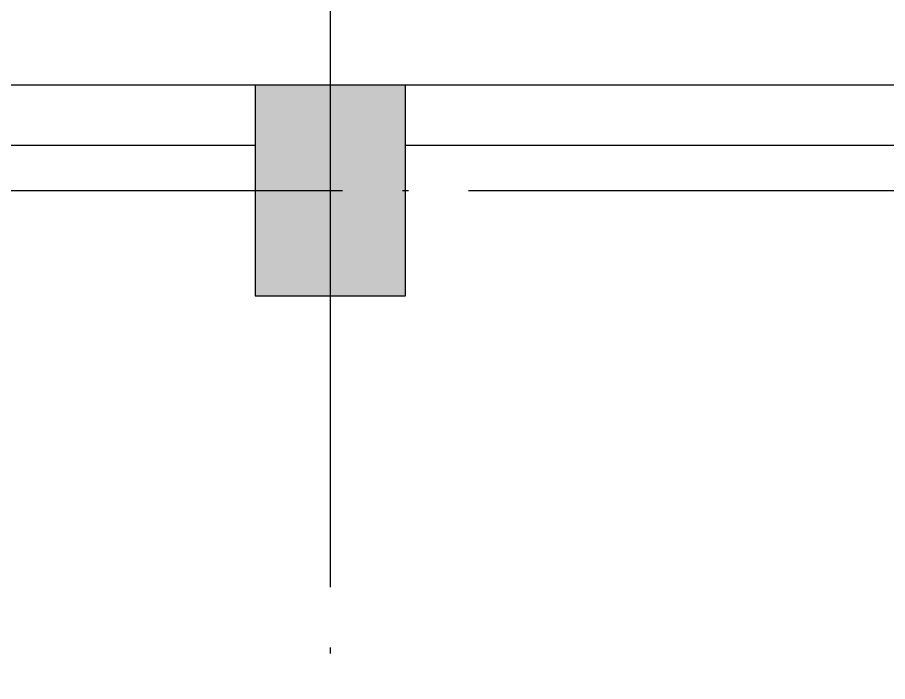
# Model space of a CAD drawing. Extents: x 93518 to 937116, y -359949 to 58022.
# Drawn here: x 810072 to 812968, y -97078 to -94869 of the extents above; entities that cross this region are included whole.
import ezdxf

# ---------------------------------------------------------------- set-up
doc = ezdxf.new("R2010")
doc.units = 0
doc.header["$LTSCALE"] = 1000
doc.header["$MEASUREMENT"] = 0
doc.linetypes.add('DOTE', pattern=[2.42, 2, -0.2, 0.02, -0.2])
doc.layers.get('0').update_dxf_attribs({"color": 8, "linetype": 'CONTINUOUS'})
for name, color, linetype in [('COLUMN', 8, 'CONTINUOUS'), ('DOTE', 8, 'DOTE'), ('PUB_HATCH', 8, 'CONTINUOUS'), ('WALL', 8, 'CONTINUOUS')]:
    doc.layers.add(name, color=color, linetype=linetype)

# ---------------------------------------------------------------- blocks, each defined once
blk = doc.blocks.new('_FZH')
blk.add_lwpolyline([(-0.5, -0.5), (0.5, -0.5), (0.5, 0.5), (-0.5, 0.5)], close=True)
at = {"layer": 'PUB_HATCH'}
blk.add_solid([(-0.5, -0.5), (0.5, -0.5), (-0.5, 0.5), (0.5, 0.5)], dxfattribs=at)

msp = doc.modelspace()

# ---------------------------------------------------------------- linework, layer by layer
at = {"layer": 'DOTE'}
for p, q in [((811113.8, -106444.5), (811113.8, -72444.5)), ((780113.8, -95444.5), (844113.8, -95444.5))]:
    msp.add_line(p, q, dxfattribs=at)
at = {"layer": 'WALL'}
for p, q in [((810863.8, -95094.5), (808263.8, -95094.5)), ((813963.8, -95094.5), (811363.8, -95094.5)), ((810863.8, -95294.5), (808263.8, -95294.5)), ((813963.8, -95294.5), (811363.8, -95294.5))]:
    msp.add_line(p, q, dxfattribs=at)

# ---------------------------------------------------------------- block references
at = {"layer": 'COLUMN', "xscale": 500, "yscale": 700, "zscale": 700}
msp.add_blockref('_FZH', (811113.8, -95444.5), dxfattribs=at)

doc.saveas('drawing.dxf')
